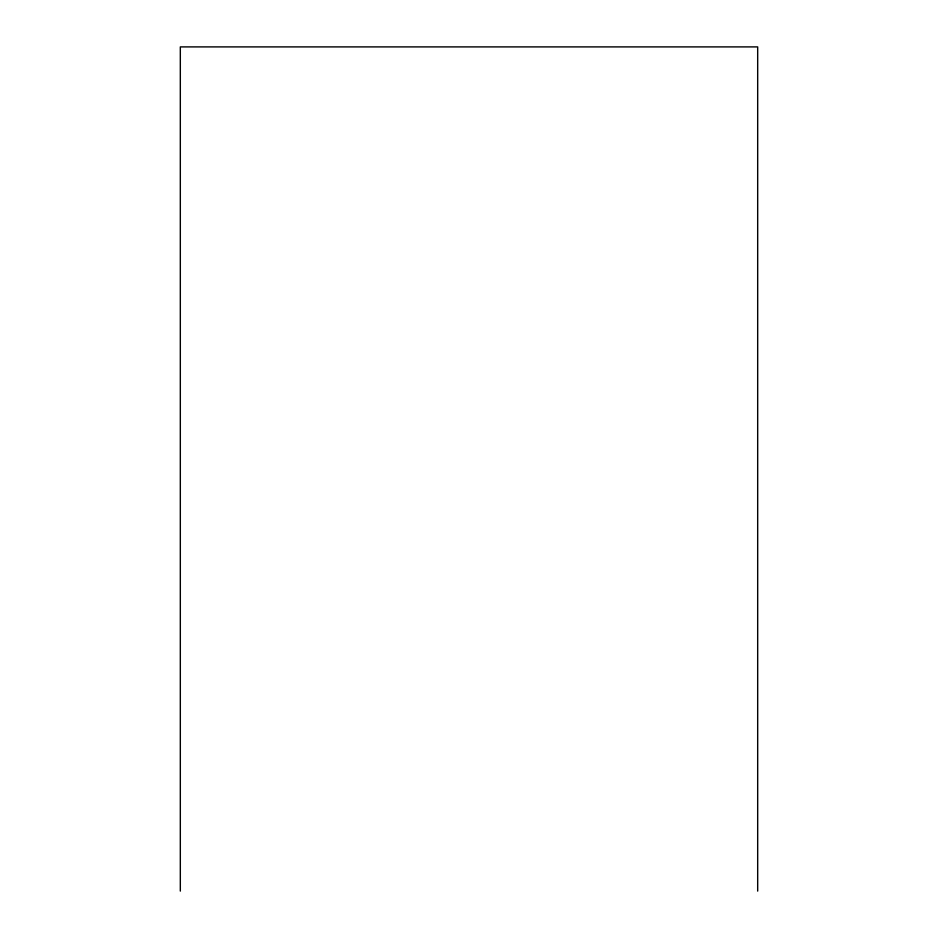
<?xml version="1.0" encoding="UTF-8"?>
<svg xmlns="http://www.w3.org/2000/svg" width="938" height="938" viewBox="0 0 938 938"><rect width="100%" height="100%" fill="white"/><g stroke="black" fill="none" stroke-linecap="round" stroke-linejoin="round"><path stroke-width="1.41" d="M757.681 891.1L757.681 46.9L180.319 46.9L180.319 891.1"/></g></svg>
